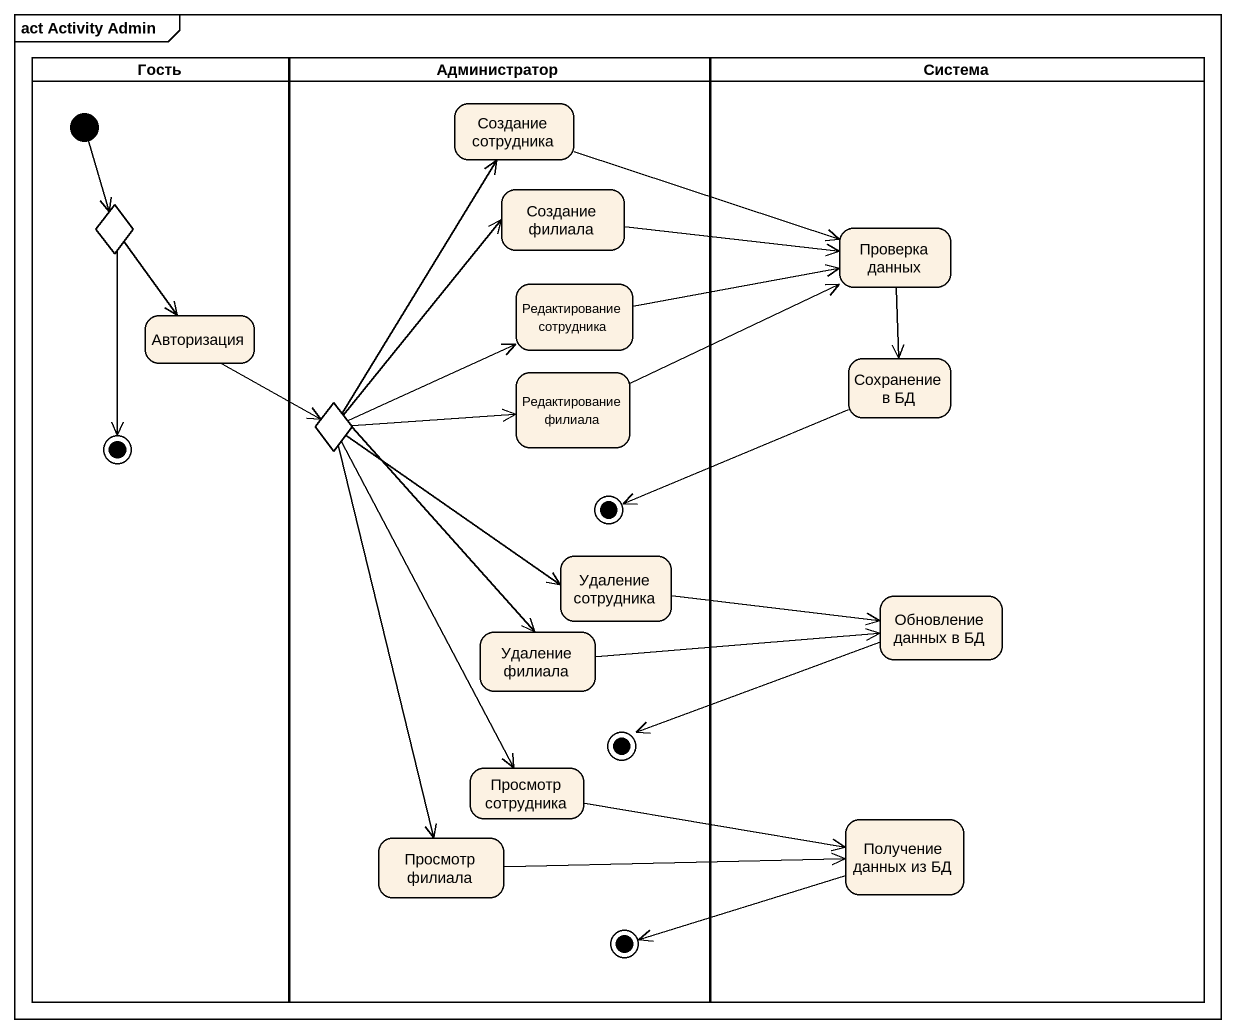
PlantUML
@startuml
mainframe act Activity Admin
hide empty description
state Гость <<partition>> {
  state choice1 <<choice>>
  state Авторизация
  [*] --> choice1
  choice1 --> [*]
}
state Администратор <<partition>> {
  state "Создание сотрудника" as Создание_сотрудника
  state "Создание филиала" as Создание_филиала
  state "Редактирование сотрудника" as Редактирование_сотрудника
  state choice2 <<choice>>
  state "Редактирование филиала" as Редактирование_филиала
  state final2 <<end>>
  state "Удаление сотрудника" as Удаление_сотрудника
  state "Удаление филиала" as Удаление_филиала
  state "Просмотр сотрудника" as Просмотр_сотрудника
  state final3 <<end>>
  state "Просмотр филиала" as Просмотр_филиала
  state final4 <<end>>
}
state Система <<partition>> {
  state "Проверка данных" as Проверка_данных
  state "Сохранение в БД" as Сохранение_в_БД
  state "Обновление данных в БД" as Обновление_данных_в_БД
  state "Получение данных из БД" as Получение_данных_из_БД
}
Создание_сотрудника -right-> Проверка_данных
choice1 --> Авторизация
Создание_филиала -right-> Проверка_данных
Проверка_данных --> Сохранение_в_БД
Авторизация --> choice2
Редактирование_сотрудника -right-> Проверка_данных
choice2 -up-> Создание_сотрудника
choice2 -up-> Создание_филиала
choice2 -right-> Редактирование_сотрудника
choice2 -right-> Редактирование_филиала
choice2 -right-> Удаление_сотрудника
choice2 --> Удаление_филиала
choice2 --> Просмотр_сотрудника
choice2 --> Просмотр_филиала
Редактирование_филиала -right-> Проверка_данных
Сохранение_в_БД -left-> final2
Удаление_сотрудника -right-> Обновление_данных_в_БД
Обновление_данных_в_БД -left-> final3
Удаление_филиала -right-> Обновление_данных_в_БД
Просмотр_сотрудника -right-> Получение_данных_из_БД
Просмотр_филиала -right-> Получение_данных_из_БД
Получение_данных_из_БД -left-> final4
@enduml
